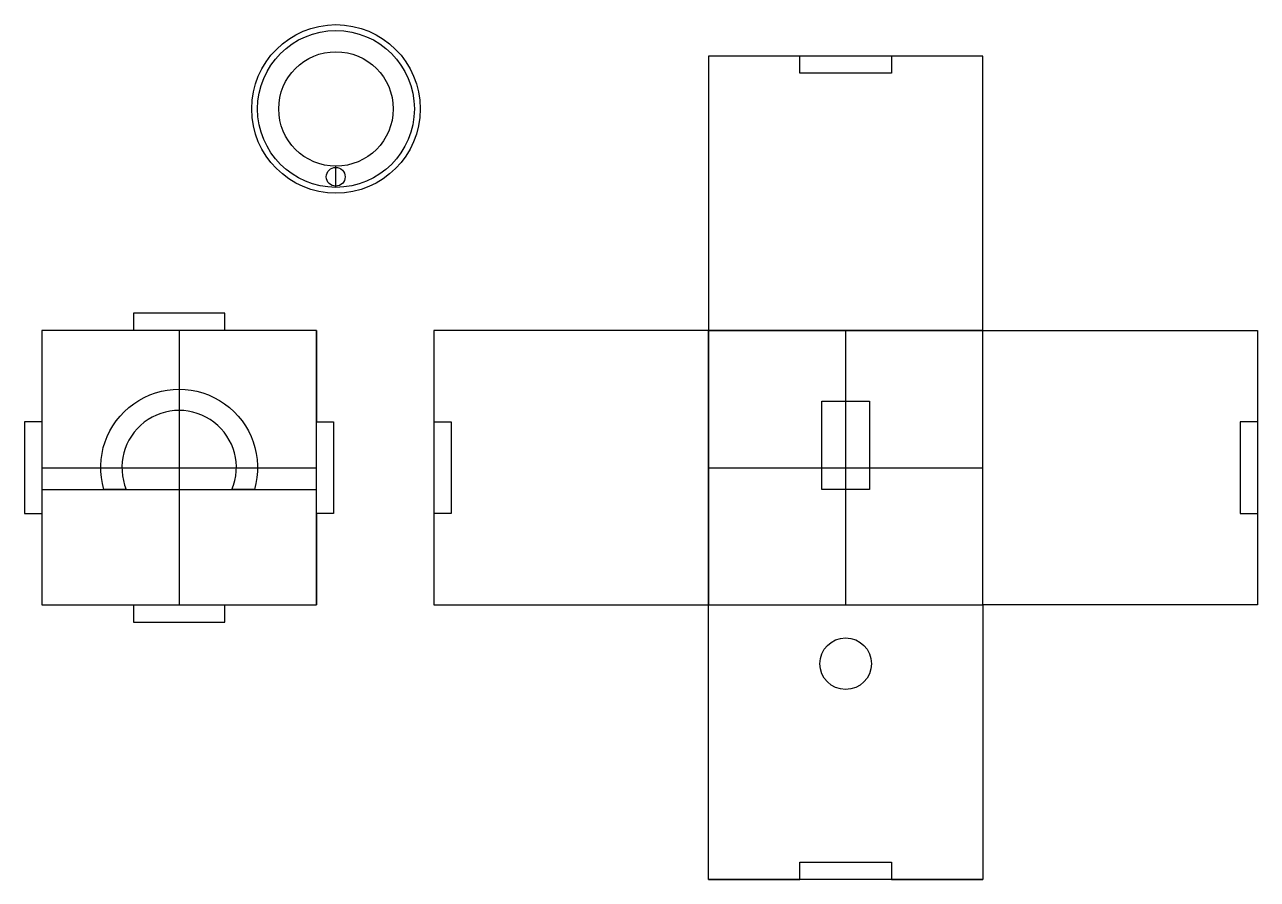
# Model space of a CAD drawing. Header units: millimetres. Extents: x -4 to 310, y -70 to 148.
import ezdxf

# ---------------------------------------------------------------- set-up
doc = ezdxf.new("R2010")
doc.units = ezdxf.units.MM
doc.layers.get('0').update_dxf_attribs({"linetype": 'CONTINUOUS'})

msp = doc.modelspace()

# ---------------------------------------------------------------- linework, layer by layer
for p, q in [((240, 140), (170, 140)), ((74.94, 106.5), (74.94, 111.9)), ((70, 70), (0, 70)), ((0, 70), (0, 46.67)), ((35, 70), (35, 0)), ((70, 70), (70, 46.67)), ((100, 70), (100, 46.67)), ((205, 70), (205, 0)), ((205, 70), (205, 52)), ((310, 70), (310, 0)), ((0, 46.67), (-4.4, 46.67)), ((-4.4, 46.67), (-4.4, 23.33)), ((70, 46.67), (74.4, 46.67)), ((74.4, 46.67), (74.4, 23.33)), ((100, 46.67), (104.4, 46.67)), ((104.4, 46.67), (104.4, 23.33)), ((0, 35), (70, 35)), ((170, 35), (240, 35)), ((0, 29.4), (70, 29.4)), ((-4.4, 23.33), (0, 23.33)), ((0, 23.33), (0, 0)), ((74.4, 23.33), (70, 23.33)), ((70, 23.33), (70, 0)), ((100, 23.33), (100, 0)), ((104.4, 23.33), (100, 23.33)), ((0, 0), (23.33, 0)), ((23.33, 0), (23.33, -4.4)), ((46.67, -4.4), (46.67, 0)), ((46.67, 0), (70, 0)), ((23.33, -4.4), (46.67, -4.4)), ((193.33, -65.6), (216.67, -65.6)), ((193.33, -70), (193.33, -65.6)), ((216.67, -65.6), (216.67, -70)), ((170, -70), (193.33, -70)), ((216.67, -70), (240, -70))]:
    msp.add_line(p, q)
for points in [[(170, 70), (240, 70), (240, 140), (216.67, 140), (216.67, 135.6), (193.33, 135.6), (193.33, 140), (170, 140)], [(0, 0), (70, 0), (70, 70), (46.67, 70), (46.67, 74.4), (23.33, 74.4), (23.33, 70), (0, 70)], [(170, 70), (100, 70), (100, 0), (170, 0)], [(170, 0), (240, 0), (240, 70), (310, 70), (310, 46.67), (305.6, 46.67), (305.6, 23.33), (310, 23.33), (310, 0), (240, 0), (240, 70), (170, 70)], [(198.95, 52), (211.05, 52), (211.05, 29.4), (198.95, 29.4)], [(170, 0), (240, 0), (240, -70), (170, -70)]]:
    msp.add_lwpolyline(points, close=True)
msp.add_lwpolyline([(48.48, 29.4, 1.498147), (21.52, 29.4), (15.8, 29.4, -1.333333), (54.2, 29.4)], format="xyb", close=True)
for centre, radius in [((75, 126.5), 21.5), ((75, 126.5), 20), ((75, 126.5), 14.6), ((74.94, 109.2), 2.4), ((205, -15), 6.57)]:
    msp.add_circle(centre, radius)

doc.saveas('drawing.dxf')
